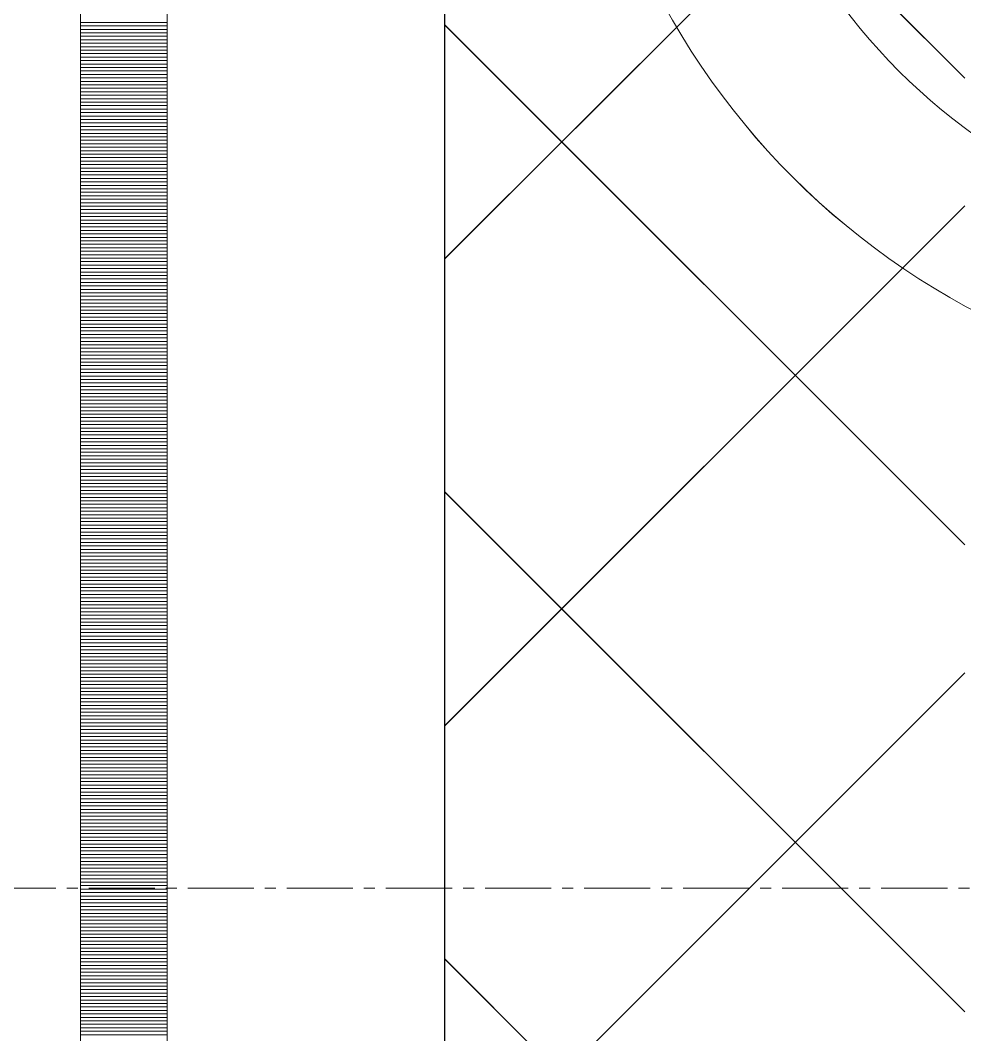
# Model space of a CAD drawing. Header units: millimetres. Extents: x 470010 to 1231400, y -134005 to 421770.
# Drawn here: x 672501.2 to 672773.6, y -23453.5 to -23160.9 of the extents above; entities that cross this region are included whole.
import ezdxf
from ezdxf.enums import TextEntityAlignment as Align

# ---------------------------------------------------------------- set-up
doc = ezdxf.new("R2010")
doc.units = ezdxf.units.MM
doc.linetypes.add('CENTER2', pattern=[28.575, 19.05, -3.175, 3.175, -3.175])
doc.linetypes.add('DASHED', pattern=[19.05, 12.7, -6.35])
doc.layers.get('Defpoints').update_dxf_attribs({"color": 140})
doc.layers.add('АР_Делит', color=120, linetype='Continuous', lineweight=0, plot=False)
for name, color, linetype, lineweight in [('АР_Тонкая', 254, 'Continuous', 5), ('АР_Утеплитель', 31, 'Continuous', 0), ('АР_Штриховка', 8, 'Continuous', 0)]:
    doc.layers.add(name, color=color, linetype=linetype, lineweight=lineweight)
doc.layers.add('РД_Оси_100', color=7, linetype='Continuous', lineweight=0, true_color=0x525252)
doc.styles.add('style1', font='ARIALN.TTF')

# ---------------------------------------------------------------- blocks, each defined once
blk = doc.blocks.new('СОШ_2200_АР_ОСИ_М100_28.05.24')
at = {"layer": 'АР_Делит', "color": 251, "linetype": 'DASHED', "true_color": 0x636466}
blk.add_lwpolyline([(114955, 135155), (114955, -355), (93595.036, -355), (93595.036, 13855), (94145, 13855), (94145, 68320), (66055, 68320), (66055, 13857.73), (83455, 13857.73), (83455, -355), (45245, -355), (45245, 13145), (44695, 13145), (44695, 26755), (45245, 26755), (45245, 68320), (20455, 68320), (20455, 26755), (27955, 26755), (27955, 13145), (-355, 13145), (-355, 100855)], dxfattribs=at)
at = {"layer": 'РД_Оси_100', "color": 251, "linetype": 'CENTER2', "true_color": 0x636466}
blk.add_lwpolyline([(119910, 70200), (-5954.958, 70200)], dxfattribs=at)
blk = doc.blocks.new('A$C9108343f')
at = {"layer": 'АР_Делит', "color": 18, "true_color": 0x000000}
for radius in [216.34, 173.04, 136.21]:
    blk.add_circle((7158.34, 77313.08), radius, dxfattribs=at)
at = {"layer": 'АР_Тонкая', "color": 18, "linetype": 'Continuous', "lineweight": 5, "true_color": 0x000000}
for p, q in [((6799.96, 97555), (6799.96, 21355)), ((6824.96, 97555), (6824.96, 21355)), ((6824.96, 21355), (6824.96, 97555)), ((6904.96, 21355), (6904.96, 97555))]:
    blk.add_line(p, q, dxfattribs=at)
at = {"layer": 'АР_Утеплитель', "color": 18, "linetype": 'Continuous', "lineweight": 0, "true_color": 0x000000}
blk.add_line((6904.96, 97555), (6904.96, 21355), dxfattribs=at)
at = {"layer": 'АР_Штриховка', "color": 18, "linetype": 'Continuous', "lineweight": 0, "true_color": 0x000000}
for p, q in [((7054.96, 77188.72), (6904.96, 77338.72)), ((6904.96, 77136.58), (7054.96, 77286.58)), ((6799.96, 77204.75), (6824.96, 77204.75)), ((6799.96, 77203.75), (6824.96, 77203.75)), ((7054.96, 77054.02), (6904.96, 77204.02)), ((6799.96, 77202.75), (6824.96, 77202.75)), ((6799.96, 77201.75), (6824.96, 77201.75)), ((6799.96, 77200.75), (6824.96, 77200.75)), ((6799.96, 77199.75), (6824.96, 77199.75)), ((6799.96, 77198.75), (6824.96, 77198.75)), ((6799.96, 77197.75), (6824.96, 77197.75)), ((6799.96, 77196.75), (6824.96, 77196.75)), ((6799.96, 77195.75), (6824.96, 77195.75)), ((6799.96, 77194.75), (6824.96, 77194.75)), ((6799.96, 77193.75), (6824.96, 77193.75)), ((6799.96, 77192.75), (6824.96, 77192.75)), ((6799.96, 77191.75), (6824.96, 77191.75)), ((6799.96, 77190.75), (6824.96, 77190.75)), ((6799.96, 77189.75), (6824.96, 77189.75)), ((6799.96, 77188.75), (6824.96, 77188.75)), ((6799.96, 77187.75), (6824.96, 77187.75)), ((6799.96, 77186.75), (6824.96, 77186.75)), ((6799.96, 77185.75), (6824.96, 77185.75)), ((6799.96, 77184.75), (6824.96, 77184.75)), ((6799.96, 77183.75), (6824.96, 77183.75)), ((6799.96, 77182.75), (6824.96, 77182.75)), ((6799.96, 77181.75), (6824.96, 77181.75)), ((6799.96, 77180.75), (6824.96, 77180.75)), ((6799.96, 77179.75), (6824.96, 77179.75)), ((6799.96, 77178.75), (6824.96, 77178.75)), ((6799.96, 77177.75), (6824.96, 77177.75)), ((6799.96, 77176.75), (6824.96, 77176.75)), ((6799.96, 77175.75), (6824.96, 77175.75)), ((6799.96, 77174.75), (6824.96, 77174.75)), ((6799.96, 77173.75), (6824.96, 77173.75)), ((6799.96, 77172.75), (6824.96, 77172.75)), ((6799.96, 77171.75), (6824.96, 77171.75)), ((6799.96, 77170.75), (6824.96, 77170.75)), ((6799.96, 77169.75), (6824.96, 77169.75)), ((6799.96, 77168.75), (6824.96, 77168.75)), ((6799.96, 77167.75), (6824.96, 77167.75)), ((6799.96, 77166.75), (6824.96, 77166.75)), ((6799.96, 77165.75), (6824.96, 77165.75)), ((6799.96, 77164.75), (6824.96, 77164.75)), ((6799.96, 77163.75), (6824.96, 77163.75)), ((6799.96, 77162.75), (6824.96, 77162.75)), ((6799.96, 77161.75), (6824.96, 77161.75)), ((6799.96, 77160.75), (6824.96, 77160.75)), ((6799.96, 77159.75), (6824.96, 77159.75)), ((6799.96, 77158.75), (6824.96, 77158.75)), ((6799.96, 77157.75), (6824.96, 77157.75)), ((6799.96, 77156.75), (6824.96, 77156.75)), ((6799.96, 77155.75), (6824.96, 77155.75)), ((6799.96, 77154.75), (6824.96, 77154.75)), ((6799.96, 77153.75), (6824.96, 77153.75)), ((6799.96, 77152.75), (6824.96, 77152.75)), ((6799.96, 77151.75), (6824.96, 77151.75)), ((6799.96, 77150.75), (6824.96, 77150.75)), ((6904.96, 77001.88), (7054.96, 77151.88)), ((6799.96, 77149.75), (6824.96, 77149.75)), ((6799.96, 77148.75), (6824.96, 77148.75)), ((6799.96, 77147.75), (6824.96, 77147.75)), ((6799.96, 77146.75), (6824.96, 77146.75)), ((6799.96, 77145.75), (6824.96, 77145.75)), ((6799.96, 77144.75), (6824.96, 77144.75)), ((6799.96, 77143.75), (6824.96, 77143.75)), ((6799.96, 77142.75), (6824.96, 77142.75)), ((6799.96, 77141.75), (6824.96, 77141.75)), ((6799.96, 77140.75), (6824.96, 77140.75)), ((6799.96, 77139.75), (6824.96, 77139.75)), ((6799.96, 77138.75), (6824.96, 77138.75)), ((6799.96, 77137.75), (6824.96, 77137.75)), ((6799.96, 77136.75), (6824.96, 77136.75)), ((6799.96, 77135.75), (6824.96, 77135.75)), ((6799.96, 77134.75), (6824.96, 77134.75)), ((6799.96, 77133.75), (6824.96, 77133.75)), ((6799.96, 77132.75), (6824.96, 77132.75)), ((6799.96, 77131.75), (6824.96, 77131.75)), ((6799.96, 77130.75), (6824.96, 77130.75)), ((6799.96, 77129.75), (6824.96, 77129.75)), ((6799.96, 77128.75), (6824.96, 77128.75)), ((6799.96, 77127.75), (6824.96, 77127.75)), ((6799.96, 77126.75), (6824.96, 77126.75)), ((6799.96, 77125.75), (6824.96, 77125.75)), ((6799.96, 77124.75), (6824.96, 77124.75)), ((6799.96, 77123.75), (6824.96, 77123.75)), ((6799.96, 77122.75), (6824.96, 77122.75)), ((6799.96, 77121.75), (6824.96, 77121.75)), ((6799.96, 77120.75), (6824.96, 77120.75)), ((6799.96, 77119.75), (6824.96, 77119.75)), ((6799.96, 77118.75), (6824.96, 77118.75)), ((6799.96, 77117.75), (6824.96, 77117.75)), ((6799.96, 77116.75), (6824.96, 77116.75)), ((6799.96, 77115.75), (6824.96, 77115.75)), ((6799.96, 77114.75), (6824.96, 77114.75)), ((6799.96, 77113.75), (6824.96, 77113.75)), ((6799.96, 77112.75), (6824.96, 77112.75)), ((6799.96, 77111.75), (6824.96, 77111.75)), ((6799.96, 77110.75), (6824.96, 77110.75)), ((6799.96, 77109.75), (6824.96, 77109.75)), ((6799.96, 77108.75), (6824.96, 77108.75)), ((6799.96, 77107.75), (6824.96, 77107.75)), ((6799.96, 77106.75), (6824.96, 77106.75)), ((6799.96, 77105.75), (6824.96, 77105.75)), ((6799.96, 77104.75), (6824.96, 77104.75)), ((6799.96, 77103.75), (6824.96, 77103.75)), ((6799.96, 77102.75), (6824.96, 77102.75)), ((6799.96, 77101.75), (6824.96, 77101.75)), ((6799.96, 77100.75), (6824.96, 77100.75)), ((6799.96, 77099.75), (6824.96, 77099.75)), ((6799.96, 77098.75), (6824.96, 77098.75)), ((6799.96, 77097.75), (6824.96, 77097.75)), ((6799.96, 77096.75), (6824.96, 77096.75)), ((6799.96, 77095.75), (6824.96, 77095.75)), ((6799.96, 77094.75), (6824.96, 77094.75)), ((6799.96, 77093.75), (6824.96, 77093.75)), ((6799.96, 77092.75), (6824.96, 77092.75)), ((6799.96, 77091.75), (6824.96, 77091.75)), ((6799.96, 77090.75), (6824.96, 77090.75)), ((6799.96, 77089.75), (6824.96, 77089.75)), ((6799.96, 77088.75), (6824.96, 77088.75)), ((6799.96, 77087.75), (6824.96, 77087.75)), ((6799.96, 77086.75), (6824.96, 77086.75)), ((6799.96, 77085.75), (6824.96, 77085.75)), ((6799.96, 77084.75), (6824.96, 77084.75)), ((6799.96, 77083.75), (6824.96, 77083.75)), ((6799.96, 77082.75), (6824.96, 77082.75)), ((6799.96, 77081.75), (6824.96, 77081.75)), ((6799.96, 77080.75), (6824.96, 77080.75)), ((6799.96, 77079.75), (6824.96, 77079.75)), ((6799.96, 77078.75), (6824.96, 77078.75)), ((6799.96, 77077.75), (6824.96, 77077.75)), ((6799.96, 77076.75), (6824.96, 77076.75)), ((6799.96, 77075.75), (6824.96, 77075.75)), ((6799.96, 77074.75), (6824.96, 77074.75)), ((6799.96, 77073.75), (6824.96, 77073.75)), ((6799.96, 77072.75), (6824.96, 77072.75)), ((6799.96, 77071.75), (6824.96, 77071.75)), ((6799.96, 77070.75), (6824.96, 77070.75)), ((6799.96, 77069.75), (6824.96, 77069.75)), ((6799.96, 77068.75), (6824.96, 77068.75)), ((7054.96, 76919.31), (6904.96, 77069.31)), ((6799.96, 77067.75), (6824.96, 77067.75)), ((6799.96, 77066.75), (6824.96, 77066.75)), ((6799.96, 77065.75), (6824.96, 77065.75)), ((6799.96, 77064.75), (6824.96, 77064.75)), ((6799.96, 77063.75), (6824.96, 77063.75)), ((6799.96, 77062.75), (6824.96, 77062.75)), ((6799.96, 77061.75), (6824.96, 77061.75)), ((6799.96, 77060.75), (6824.96, 77060.75)), ((6799.96, 77059.75), (6824.96, 77059.75)), ((6799.96, 77058.75), (6824.96, 77058.75)), ((6799.96, 77057.75), (6824.96, 77057.75)), ((6799.96, 77056.75), (6824.96, 77056.75)), ((6799.96, 77055.75), (6824.96, 77055.75)), ((6799.96, 77054.75), (6824.96, 77054.75)), ((6799.96, 77053.75), (6824.96, 77053.75)), ((6799.96, 77052.75), (6824.96, 77052.75)), ((6799.96, 77051.75), (6824.96, 77051.75)), ((6799.96, 77050.75), (6824.96, 77050.75)), ((6799.96, 77049.75), (6824.96, 77049.75)), ((6799.96, 77048.75), (6824.96, 77048.75)), ((6799.96, 77047.75), (6824.96, 77047.75)), ((6799.96, 77046.75), (6824.96, 77046.75)), ((6799.96, 77045.75), (6824.96, 77045.75)), ((6799.96, 77044.75), (6824.96, 77044.75)), ((6799.96, 77043.75), (6824.96, 77043.75)), ((6799.96, 77042.75), (6824.96, 77042.75)), ((6799.96, 77041.75), (6824.96, 77041.75)), ((6799.96, 77040.75), (6824.96, 77040.75)), ((6799.96, 77039.75), (6824.96, 77039.75)), ((6799.96, 77038.75), (6824.96, 77038.75)), ((6799.96, 77037.75), (6824.96, 77037.75)), ((6799.96, 77036.75), (6824.96, 77036.75)), ((6799.96, 77035.75), (6824.96, 77035.75)), ((6799.96, 77034.75), (6824.96, 77034.75)), ((6799.96, 77033.75), (6824.96, 77033.75)), ((6799.96, 77032.75), (6824.96, 77032.75)), ((6799.96, 77031.75), (6824.96, 77031.75)), ((6799.96, 77030.75), (6824.96, 77030.75)), ((6799.96, 77029.75), (6824.96, 77029.75)), ((6799.96, 77028.75), (6824.96, 77028.75)), ((6799.96, 77027.75), (6824.96, 77027.75)), ((6799.96, 77026.75), (6824.96, 77026.75)), ((6799.96, 77025.75), (6824.96, 77025.75)), ((6799.96, 77024.75), (6824.96, 77024.75)), ((6799.96, 77023.75), (6824.96, 77023.75)), ((6799.96, 77022.75), (6824.96, 77022.75)), ((6799.96, 77021.75), (6824.96, 77021.75)), ((6799.96, 77020.75), (6824.96, 77020.75)), ((6799.96, 77019.75), (6824.96, 77019.75)), ((6799.96, 77018.75), (6824.96, 77018.75)), ((6799.96, 77017.75), (6824.96, 77017.75)), ((6799.96, 77016.75), (6824.96, 77016.75)), ((6904.96, 76867.18), (7054.96, 77017.18)), ((6799.96, 77015.75), (6824.96, 77015.75)), ((6799.96, 77014.75), (6824.96, 77014.75)), ((6799.96, 77013.75), (6824.96, 77013.75)), ((6799.96, 77012.75), (6824.96, 77012.75)), ((6799.96, 77011.75), (6824.96, 77011.75)), ((6799.96, 77010.75), (6824.96, 77010.75)), ((6799.96, 77009.75), (6824.96, 77009.75)), ((6799.96, 77008.75), (6824.96, 77008.75)), ((6799.96, 77007.75), (6824.96, 77007.75)), ((6799.96, 77006.75), (6824.96, 77006.75)), ((6799.96, 77005.75), (6824.96, 77005.75)), ((6799.96, 77004.75), (6824.96, 77004.75)), ((6799.96, 77003.75), (6824.96, 77003.75)), ((6799.96, 77002.75), (6824.96, 77002.75)), ((6799.96, 77001.75), (6824.96, 77001.75)), ((6799.96, 77000.75), (6824.96, 77000.75)), ((6799.96, 76999.75), (6824.96, 76999.75)), ((6799.96, 76998.75), (6824.96, 76998.75)), ((6799.96, 76997.75), (6824.96, 76997.75)), ((6799.96, 76996.75), (6824.96, 76996.75)), ((6799.96, 76995.75), (6824.96, 76995.75)), ((6799.96, 76994.75), (6824.96, 76994.75)), ((6799.96, 76993.75), (6824.96, 76993.75)), ((6799.96, 76992.75), (6824.96, 76992.75)), ((6799.96, 76991.75), (6824.96, 76991.75)), ((6799.96, 76990.75), (6824.96, 76990.75)), ((6799.96, 76989.75), (6824.96, 76989.75)), ((6799.96, 76988.75), (6824.96, 76988.75)), ((6799.96, 76987.75), (6824.96, 76987.75)), ((6799.96, 76986.75), (6824.96, 76986.75)), ((6799.96, 76985.75), (6824.96, 76985.75)), ((6799.96, 76984.75), (6824.96, 76984.75)), ((6799.96, 76983.75), (6824.96, 76983.75)), ((6799.96, 76982.75), (6824.96, 76982.75)), ((6799.96, 76981.75), (6824.96, 76981.75)), ((6799.96, 76980.75), (6824.96, 76980.75)), ((6799.96, 76979.75), (6824.96, 76979.75)), ((6799.96, 76978.75), (6824.96, 76978.75)), ((6799.96, 76977.75), (6824.96, 76977.75)), ((6799.96, 76976.75), (6824.96, 76976.75)), ((6799.96, 76975.75), (6824.96, 76975.75)), ((6799.96, 76974.75), (6824.96, 76974.75)), ((6799.96, 76973.75), (6824.96, 76973.75)), ((6799.96, 76972.75), (6824.96, 76972.75)), ((6799.96, 76971.75), (6824.96, 76971.75)), ((6799.96, 76970.75), (6824.96, 76970.75)), ((6799.96, 76969.75), (6824.96, 76969.75)), ((6799.96, 76968.75), (6824.96, 76968.75)), ((6799.96, 76967.75), (6824.96, 76967.75)), ((6799.96, 76966.75), (6824.96, 76966.75)), ((6799.96, 76965.75), (6824.96, 76965.75)), ((6799.96, 76964.75), (6824.96, 76964.75)), ((6799.96, 76963.75), (6824.96, 76963.75)), ((6799.96, 76962.75), (6824.96, 76962.75)), ((6799.96, 76961.75), (6824.96, 76961.75)), ((6799.96, 76960.75), (6824.96, 76960.75)), ((6799.96, 76959.75), (6824.96, 76959.75)), ((6799.96, 76958.75), (6824.96, 76958.75)), ((6799.96, 76957.75), (6824.96, 76957.75)), ((6799.96, 76956.75), (6824.96, 76956.75)), ((6799.96, 76955.75), (6824.96, 76955.75)), ((6799.96, 76954.75), (6824.96, 76954.75)), ((6799.96, 76953.75), (6824.96, 76953.75)), ((6799.96, 76952.75), (6824.96, 76952.75)), ((6799.96, 76951.75), (6824.96, 76951.75)), ((6799.96, 76950.75), (6824.96, 76950.75)), ((6799.96, 76949.75), (6824.96, 76949.75)), ((6799.96, 76948.75), (6824.96, 76948.75)), ((6799.96, 76947.75), (6824.96, 76947.75)), ((6799.96, 76946.75), (6824.96, 76946.75)), ((6799.96, 76945.75), (6824.96, 76945.75)), ((6799.96, 76944.75), (6824.96, 76944.75)), ((6799.96, 76943.75), (6824.96, 76943.75)), ((6799.96, 76942.75), (6824.96, 76942.75)), ((6799.96, 76941.75), (6824.96, 76941.75)), ((6799.96, 76940.75), (6824.96, 76940.75)), ((6799.96, 76939.75), (6824.96, 76939.75)), ((6799.96, 76938.75), (6824.96, 76938.75)), ((6799.96, 76937.75), (6824.96, 76937.75)), ((6799.96, 76936.75), (6824.96, 76936.75)), ((6799.96, 76935.75), (6824.96, 76935.75)), ((6799.96, 76934.75), (6824.96, 76934.75)), ((7054.96, 76784.61), (6904.96, 76934.61)), ((6799.96, 76933.75), (6824.96, 76933.75)), ((6799.96, 76932.75), (6824.96, 76932.75)), ((6799.96, 76931.75), (6824.96, 76931.75)), ((6799.96, 76930.75), (6824.96, 76930.75)), ((6799.96, 76929.75), (6824.96, 76929.75)), ((6799.96, 76928.75), (6824.96, 76928.75)), ((6799.96, 76927.75), (6824.96, 76927.75)), ((6799.96, 76926.75), (6824.96, 76926.75)), ((6799.96, 76925.75), (6824.96, 76925.75)), ((6799.96, 76924.75), (6824.96, 76924.75)), ((6799.96, 76923.75), (6824.96, 76923.75)), ((6799.96, 76922.75), (6824.96, 76922.75)), ((6799.96, 76921.75), (6824.96, 76921.75)), ((6799.96, 76920.75), (6824.96, 76920.75)), ((6799.96, 76919.75), (6824.96, 76919.75)), ((6799.96, 76918.75), (6824.96, 76918.75)), ((6799.96, 76917.75), (6824.96, 76917.75)), ((6799.96, 76916.75), (6824.96, 76916.75)), ((6799.96, 76915.75), (6824.96, 76915.75)), ((6799.96, 76914.75), (6824.96, 76914.75)), ((6799.96, 76913.75), (6824.96, 76913.75))]:
    blk.add_line(p, q, dxfattribs=at)
at = {"layer": 'РД_Оси_100'}
blk.add_blockref('СОШ_2200_АР_ОСИ_М100_28.05.24', (7154.96, 6755), dxfattribs=at)
at = {"layer": 'Defpoints', "color": 18, "true_color": 0x000000, "style": 'style1'}
for p in [(143949.34, 316089.12), (143974.98, 281639.5), (143890.4, 273244.71), (143839.99, 264276.81), (143967.75, 254892.38), (12251.96, 104178.14), (12382.58, 96023.14)]:
    blk.add_attdef('АР-ПОМЕЩЕНИЕ:НАИМЕНОВАНИЕ', text='', height=100, dxfattribs=at).set_placement(p, align=Align.MIDDLE)
at = {"layer": 'Defpoints', "color": 18, "true_color": 0x000000, "style": 'style1', "flags": 8}
for p in [(143951.3, 279099.09), (143848.34, 269251.11), (143875.33, 260094.25), (144049.74, 250824.7), (163419.28, 238153.36), (155897.46, 237965.97), (183037.2, 237965.97), (143342.94, 237876.19)]:
    blk.add_attdef('АР-ПОМЕЩЕНИЕ:НАИМЕНОВАНИЕ', text='', height=100, dxfattribs=at).set_placement(p, align=Align.MIDDLE)

msp = doc.modelspace()

# ---------------------------------------------------------------- linework, layer by layer
at = {"layer": 'АР_Делит', "color": 18, "true_color": 0x000000}
for radius in [216.336, 173.036, 136.212]:
    msp.add_circle((672876.957, -23053.162), radius, dxfattribs=at)
at = {"layer": 'АР_Тонкая', "color": 18, "linetype": 'Continuous', "lineweight": 5, "true_color": 0x000000}
for p, q in [((672518.57, -2811.242), (672518.57, -79011.242)), ((672543.57, -2811.242), (672543.57, -79011.242)), ((672543.57, -79011.242), (672543.57, -2811.242)), ((672623.57, -79011.242), (672623.57, -2811.242))]:
    msp.add_line(p, q, dxfattribs=at)
at = {"layer": 'АР_Утеплитель', "color": 18, "linetype": 'Continuous', "lineweight": 0, "true_color": 0x000000}
msp.add_line((672623.57, -2811.242), (672623.57, -79011.242), dxfattribs=at)
at = {"layer": 'АР_Штриховка', "color": 18, "linetype": 'Continuous', "lineweight": 0, "true_color": 0x000000}
for p, q in [((672773.57, -23177.522), (672623.57, -23027.522)), ((672623.57, -23229.659), (672773.57, -23079.659)), ((672518.57, -23161.492), (672543.57, -23161.492)), ((672518.57, -23162.492), (672543.57, -23162.492)), ((672518.57, -23163.492), (672543.57, -23163.492)), ((672773.57, -23312.226), (672623.57, -23162.226)), ((672518.57, -23164.492), (672543.57, -23164.492)), ((672518.57, -23165.492), (672543.57, -23165.492)), ((672518.57, -23166.492), (672543.57, -23166.492)), ((672518.57, -23167.492), (672543.57, -23167.492)), ((672518.57, -23168.492), (672543.57, -23168.492)), ((672518.57, -23169.492), (672543.57, -23169.492)), ((672518.57, -23170.492), (672543.57, -23170.492)), ((672518.57, -23171.492), (672543.57, -23171.492)), ((672518.57, -23172.492), (672543.57, -23172.492)), ((672518.57, -23173.492), (672543.57, -23173.492)), ((672518.57, -23174.492), (672543.57, -23174.492)), ((672518.57, -23175.492), (672543.57, -23175.492)), ((672518.57, -23176.492), (672543.57, -23176.492)), ((672518.57, -23177.492), (672543.57, -23177.492)), ((672518.57, -23178.492), (672543.57, -23178.492)), ((672518.57, -23179.492), (672543.57, -23179.492)), ((672518.57, -23180.492), (672543.57, -23180.492)), ((672518.57, -23181.492), (672543.57, -23181.492)), ((672518.57, -23182.492), (672543.57, -23182.492)), ((672518.57, -23183.492), (672543.57, -23183.492)), ((672518.57, -23184.492), (672543.57, -23184.492)), ((672518.57, -23185.492), (672543.57, -23185.492)), ((672518.57, -23186.492), (672543.57, -23186.492)), ((672518.57, -23187.492), (672543.57, -23187.492)), ((672518.57, -23188.492), (672543.57, -23188.492)), ((672518.57, -23189.492), (672543.57, -23189.492)), ((672518.57, -23190.492), (672543.57, -23190.492)), ((672518.57, -23191.492), (672543.57, -23191.492)), ((672518.57, -23192.492), (672543.57, -23192.492)), ((672518.57, -23193.492), (672543.57, -23193.492)), ((672518.57, -23194.492), (672543.57, -23194.492)), ((672518.57, -23195.492), (672543.57, -23195.492)), ((672518.57, -23196.492), (672543.57, -23196.492)), ((672518.57, -23197.492), (672543.57, -23197.492)), ((672518.57, -23198.492), (672543.57, -23198.492)), ((672518.57, -23199.492), (672543.57, -23199.492)), ((672518.57, -23200.492), (672543.57, -23200.492)), ((672518.57, -23201.492), (672543.57, -23201.492)), ((672518.57, -23202.492), (672543.57, -23202.492)), ((672518.57, -23203.492), (672543.57, -23203.492)), ((672518.57, -23204.492), (672543.57, -23204.492)), ((672518.57, -23205.492), (672543.57, -23205.492)), ((672518.57, -23206.492), (672543.57, -23206.492)), ((672518.57, -23207.492), (672543.57, -23207.492)), ((672518.57, -23208.492), (672543.57, -23208.492)), ((672518.57, -23209.492), (672543.57, -23209.492)), ((672518.57, -23210.492), (672543.57, -23210.492)), ((672518.57, -23211.492), (672543.57, -23211.492)), ((672518.57, -23212.492), (672543.57, -23212.492)), ((672518.57, -23213.492), (672543.57, -23213.492)), ((672518.57, -23214.492), (672543.57, -23214.492)), ((672518.57, -23215.492), (672543.57, -23215.492)), ((672518.57, -23216.492), (672543.57, -23216.492)), ((672623.57, -23364.363), (672773.57, -23214.363)), ((672518.57, -23217.492), (672543.57, -23217.492)), ((672518.57, -23218.492), (672543.57, -23218.492)), ((672518.57, -23219.492), (672543.57, -23219.492)), ((672518.57, -23220.492), (672543.57, -23220.492)), ((672518.57, -23221.492), (672543.57, -23221.492)), ((672518.57, -23222.492), (672543.57, -23222.492)), ((672518.57, -23223.492), (672543.57, -23223.492)), ((672518.57, -23224.492), (672543.57, -23224.492)), ((672518.57, -23225.492), (672543.57, -23225.492)), ((672518.57, -23226.492), (672543.57, -23226.492)), ((672518.57, -23227.492), (672543.57, -23227.492)), ((672518.57, -23228.492), (672543.57, -23228.492)), ((672518.57, -23229.492), (672543.57, -23229.492)), ((672518.57, -23230.492), (672543.57, -23230.492)), ((672518.57, -23231.492), (672543.57, -23231.492)), ((672518.57, -23232.492), (672543.57, -23232.492)), ((672518.57, -23233.492), (672543.57, -23233.492)), ((672518.57, -23234.492), (672543.57, -23234.492)), ((672518.57, -23235.492), (672543.57, -23235.492)), ((672518.57, -23236.492), (672543.57, -23236.492)), ((672518.57, -23237.492), (672543.57, -23237.492)), ((672518.57, -23238.492), (672543.57, -23238.492)), ((672518.57, -23239.492), (672543.57, -23239.492)), ((672518.57, -23240.492), (672543.57, -23240.492)), ((672518.57, -23241.492), (672543.57, -23241.492)), ((672518.57, -23242.492), (672543.57, -23242.492)), ((672518.57, -23243.492), (672543.57, -23243.492)), ((672518.57, -23244.492), (672543.57, -23244.492)), ((672518.57, -23245.492), (672543.57, -23245.492)), ((672518.57, -23246.492), (672543.57, -23246.492)), ((672518.57, -23247.492), (672543.57, -23247.492)), ((672518.57, -23248.492), (672543.57, -23248.492)), ((672518.57, -23249.492), (672543.57, -23249.492)), ((672518.57, -23250.492), (672543.57, -23250.492)), ((672518.57, -23251.492), (672543.57, -23251.492)), ((672518.57, -23252.492), (672543.57, -23252.492)), ((672518.57, -23253.492), (672543.57, -23253.492)), ((672518.57, -23254.492), (672543.57, -23254.492)), ((672518.57, -23255.492), (672543.57, -23255.492)), ((672518.57, -23256.492), (672543.57, -23256.492)), ((672518.57, -23257.492), (672543.57, -23257.492)), ((672518.57, -23258.492), (672543.57, -23258.492)), ((672518.57, -23259.492), (672543.57, -23259.492)), ((672518.57, -23260.492), (672543.57, -23260.492)), ((672518.57, -23261.492), (672543.57, -23261.492)), ((672518.57, -23262.492), (672543.57, -23262.492)), ((672518.57, -23263.492), (672543.57, -23263.492)), ((672518.57, -23264.492), (672543.57, -23264.492)), ((672518.57, -23265.492), (672543.57, -23265.492)), ((672518.57, -23266.492), (672543.57, -23266.492)), ((672518.57, -23267.492), (672543.57, -23267.492)), ((672518.57, -23268.492), (672543.57, -23268.492)), ((672518.57, -23269.492), (672543.57, -23269.492)), ((672518.57, -23270.492), (672543.57, -23270.492)), ((672518.57, -23271.492), (672543.57, -23271.492)), ((672518.57, -23272.492), (672543.57, -23272.492)), ((672518.57, -23273.492), (672543.57, -23273.492)), ((672518.57, -23274.492), (672543.57, -23274.492)), ((672518.57, -23275.492), (672543.57, -23275.492)), ((672518.57, -23276.492), (672543.57, -23276.492)), ((672518.57, -23277.492), (672543.57, -23277.492)), ((672518.57, -23278.492), (672543.57, -23278.492)), ((672518.57, -23279.492), (672543.57, -23279.492)), ((672518.57, -23280.492), (672543.57, -23280.492)), ((672518.57, -23281.492), (672543.57, -23281.492)), ((672518.57, -23282.492), (672543.57, -23282.492)), ((672518.57, -23283.492), (672543.57, -23283.492)), ((672518.57, -23284.492), (672543.57, -23284.492)), ((672518.57, -23285.492), (672543.57, -23285.492)), ((672518.57, -23286.492), (672543.57, -23286.492)), ((672518.57, -23287.492), (672543.57, -23287.492)), ((672518.57, -23288.492), (672543.57, -23288.492)), ((672518.57, -23289.492), (672543.57, -23289.492)), ((672518.57, -23290.492), (672543.57, -23290.492)), ((672518.57, -23291.492), (672543.57, -23291.492)), ((672518.57, -23292.492), (672543.57, -23292.492)), ((672518.57, -23293.492), (672543.57, -23293.492)), ((672518.57, -23294.492), (672543.57, -23294.492)), ((672518.57, -23295.492), (672543.57, -23295.492)), ((672518.57, -23296.492), (672543.57, -23296.492)), ((672518.57, -23297.492), (672543.57, -23297.492)), ((672518.57, -23298.492), (672543.57, -23298.492)), ((672773.57, -23446.93), (672623.57, -23296.93)), ((672518.57, -23299.492), (672543.57, -23299.492)), ((672518.57, -23300.492), (672543.57, -23300.492)), ((672518.57, -23301.492), (672543.57, -23301.492)), ((672518.57, -23302.492), (672543.57, -23302.492)), ((672518.57, -23303.492), (672543.57, -23303.492)), ((672518.57, -23304.492), (672543.57, -23304.492)), ((672518.57, -23305.492), (672543.57, -23305.492)), ((672518.57, -23306.492), (672543.57, -23306.492)), ((672518.57, -23307.492), (672543.57, -23307.492)), ((672518.57, -23308.492), (672543.57, -23308.492)), ((672518.57, -23309.492), (672543.57, -23309.492)), ((672518.57, -23310.492), (672543.57, -23310.492)), ((672518.57, -23311.492), (672543.57, -23311.492)), ((672518.57, -23312.492), (672543.57, -23312.492)), ((672518.57, -23313.492), (672543.57, -23313.492)), ((672518.57, -23314.492), (672543.57, -23314.492)), ((672518.57, -23315.492), (672543.57, -23315.492)), ((672518.57, -23316.492), (672543.57, -23316.492)), ((672518.57, -23317.492), (672543.57, -23317.492)), ((672518.57, -23318.492), (672543.57, -23318.492)), ((672518.57, -23319.492), (672543.57, -23319.492)), ((672518.57, -23320.492), (672543.57, -23320.492)), ((672518.57, -23321.492), (672543.57, -23321.492)), ((672518.57, -23322.492), (672543.57, -23322.492)), ((672518.57, -23323.492), (672543.57, -23323.492)), ((672518.57, -23324.492), (672543.57, -23324.492)), ((672518.57, -23325.492), (672543.57, -23325.492)), ((672518.57, -23326.492), (672543.57, -23326.492)), ((672518.57, -23327.492), (672543.57, -23327.492)), ((672518.57, -23328.492), (672543.57, -23328.492)), ((672518.57, -23329.492), (672543.57, -23329.492)), ((672518.57, -23330.492), (672543.57, -23330.492)), ((672518.57, -23331.492), (672543.57, -23331.492)), ((672518.57, -23332.492), (672543.57, -23332.492)), ((672518.57, -23333.492), (672543.57, -23333.492)), ((672518.57, -23334.492), (672543.57, -23334.492)), ((672518.57, -23335.492), (672543.57, -23335.492)), ((672518.57, -23336.492), (672543.57, -23336.492)), ((672518.57, -23337.492), (672543.57, -23337.492)), ((672518.57, -23338.492), (672543.57, -23338.492)), ((672518.57, -23339.492), (672543.57, -23339.492)), ((672518.57, -23340.492), (672543.57, -23340.492)), ((672518.57, -23341.492), (672543.57, -23341.492)), ((672518.57, -23342.492), (672543.57, -23342.492)), ((672518.57, -23343.492), (672543.57, -23343.492)), ((672518.57, -23344.492), (672543.57, -23344.492)), ((672518.57, -23345.492), (672543.57, -23345.492)), ((672518.57, -23346.492), (672543.57, -23346.492)), ((672518.57, -23347.492), (672543.57, -23347.492)), ((672518.57, -23348.492), (672543.57, -23348.492)), ((672518.57, -23349.492), (672543.57, -23349.492)), ((672518.57, -23350.492), (672543.57, -23350.492)), ((672623.57, -23499.066), (672773.57, -23349.066)), ((672518.57, -23351.492), (672543.57, -23351.492)), ((672518.57, -23352.492), (672543.57, -23352.492)), ((672518.57, -23353.492), (672543.57, -23353.492)), ((672518.57, -23354.492), (672543.57, -23354.492)), ((672518.57, -23355.492), (672543.57, -23355.492)), ((672518.57, -23356.492), (672543.57, -23356.492)), ((672518.57, -23357.492), (672543.57, -23357.492)), ((672518.57, -23358.492), (672543.57, -23358.492)), ((672518.57, -23359.492), (672543.57, -23359.492)), ((672518.57, -23360.492), (672543.57, -23360.492)), ((672518.57, -23361.492), (672543.57, -23361.492)), ((672518.57, -23362.492), (672543.57, -23362.492)), ((672518.57, -23363.492), (672543.57, -23363.492)), ((672518.57, -23364.492), (672543.57, -23364.492)), ((672518.57, -23365.492), (672543.57, -23365.492)), ((672518.57, -23366.492), (672543.57, -23366.492)), ((672518.57, -23367.492), (672543.57, -23367.492)), ((672518.57, -23368.492), (672543.57, -23368.492)), ((672518.57, -23369.492), (672543.57, -23369.492)), ((672518.57, -23370.492), (672543.57, -23370.492)), ((672518.57, -23371.492), (672543.57, -23371.492)), ((672518.57, -23372.492), (672543.57, -23372.492)), ((672518.57, -23373.492), (672543.57, -23373.492)), ((672518.57, -23374.492), (672543.57, -23374.492)), ((672518.57, -23375.492), (672543.57, -23375.492)), ((672518.57, -23376.492), (672543.57, -23376.492)), ((672518.57, -23377.492), (672543.57, -23377.492)), ((672518.57, -23378.492), (672543.57, -23378.492)), ((672518.57, -23379.492), (672543.57, -23379.492)), ((672518.57, -23380.492), (672543.57, -23380.492)), ((672518.57, -23381.492), (672543.57, -23381.492)), ((672518.57, -23382.492), (672543.57, -23382.492)), ((672518.57, -23383.492), (672543.57, -23383.492)), ((672518.57, -23384.492), (672543.57, -23384.492)), ((672518.57, -23385.492), (672543.57, -23385.492)), ((672518.57, -23386.492), (672543.57, -23386.492)), ((672518.57, -23387.492), (672543.57, -23387.492)), ((672518.57, -23388.492), (672543.57, -23388.492)), ((672518.57, -23389.492), (672543.57, -23389.492)), ((672518.57, -23390.492), (672543.57, -23390.492)), ((672518.57, -23391.492), (672543.57, -23391.492)), ((672518.57, -23392.492), (672543.57, -23392.492)), ((672518.57, -23393.492), (672543.57, -23393.492)), ((672518.57, -23394.492), (672543.57, -23394.492)), ((672518.57, -23395.492), (672543.57, -23395.492)), ((672518.57, -23396.492), (672543.57, -23396.492)), ((672518.57, -23397.492), (672543.57, -23397.492)), ((672518.57, -23398.492), (672543.57, -23398.492)), ((672518.57, -23399.492), (672543.57, -23399.492)), ((672518.57, -23400.492), (672543.57, -23400.492)), ((672518.57, -23401.492), (672543.57, -23401.492)), ((672518.57, -23402.492), (672543.57, -23402.492)), ((672518.57, -23403.492), (672543.57, -23403.492)), ((672518.57, -23404.492), (672543.57, -23404.492)), ((672518.57, -23405.492), (672543.57, -23405.492)), ((672518.57, -23406.492), (672543.57, -23406.492)), ((672518.57, -23407.492), (672543.57, -23407.492)), ((672518.57, -23408.492), (672543.57, -23408.492)), ((672518.57, -23409.492), (672543.57, -23409.492)), ((672518.57, -23410.492), (672543.57, -23410.492)), ((672518.57, -23411.492), (672543.57, -23411.492)), ((672518.57, -23412.492), (672543.57, -23412.492)), ((672518.57, -23413.492), (672543.57, -23413.492)), ((672518.57, -23414.492), (672543.57, -23414.492)), ((672518.57, -23415.492), (672543.57, -23415.492)), ((672518.57, -23416.492), (672543.57, -23416.492)), ((672518.57, -23417.492), (672543.57, -23417.492)), ((672518.57, -23418.492), (672543.57, -23418.492)), ((672518.57, -23419.492), (672543.57, -23419.492)), ((672518.57, -23420.492), (672543.57, -23420.492)), ((672518.57, -23421.492), (672543.57, -23421.492)), ((672518.57, -23422.492), (672543.57, -23422.492)), ((672518.57, -23423.492), (672543.57, -23423.492)), ((672518.57, -23424.492), (672543.57, -23424.492)), ((672518.57, -23425.492), (672543.57, -23425.492)), ((672518.57, -23426.492), (672543.57, -23426.492)), ((672518.57, -23427.492), (672543.57, -23427.492)), ((672518.57, -23428.492), (672543.57, -23428.492)), ((672518.57, -23429.492), (672543.57, -23429.492)), ((672518.57, -23430.492), (672543.57, -23430.492)), ((672518.57, -23431.492), (672543.57, -23431.492)), ((672518.57, -23432.492), (672543.57, -23432.492)), ((672773.57, -23581.633), (672623.57, -23431.633)), ((672518.57, -23433.492), (672543.57, -23433.492)), ((672518.57, -23434.492), (672543.57, -23434.492)), ((672518.57, -23435.492), (672543.57, -23435.492)), ((672518.57, -23436.492), (672543.57, -23436.492)), ((672518.57, -23437.492), (672543.57, -23437.492)), ((672518.57, -23438.492), (672543.57, -23438.492)), ((672518.57, -23439.492), (672543.57, -23439.492)), ((672518.57, -23440.492), (672543.57, -23440.492)), ((672518.57, -23441.492), (672543.57, -23441.492)), ((672518.57, -23442.492), (672543.57, -23442.492)), ((672518.57, -23443.492), (672543.57, -23443.492)), ((672518.57, -23444.492), (672543.57, -23444.492)), ((672518.57, -23445.492), (672543.57, -23445.492)), ((672518.57, -23446.492), (672543.57, -23446.492)), ((672518.57, -23447.492), (672543.57, -23447.492)), ((672518.57, -23448.492), (672543.57, -23448.492)), ((672518.57, -23449.492), (672543.57, -23449.492)), ((672518.57, -23450.492), (672543.57, -23450.492)), ((672518.57, -23451.492), (672543.57, -23451.492)), ((672518.57, -23452.492), (672543.57, -23452.492)), ((672518.57, -23453.492), (672543.57, -23453.492))]:
    msp.add_line(p, q, dxfattribs=at)

# ---------------------------------------------------------------- block references
msp.add_blockref('A$C9108343f', (665718.612, -100366.242))
at = {"layer": 'РД_Оси_100'}
msp.add_blockref('СОШ_2200_АР_ОСИ_М100_28.05.24', (672873.57, -93611.242), dxfattribs=at)

doc.saveas('drawing.dxf')
